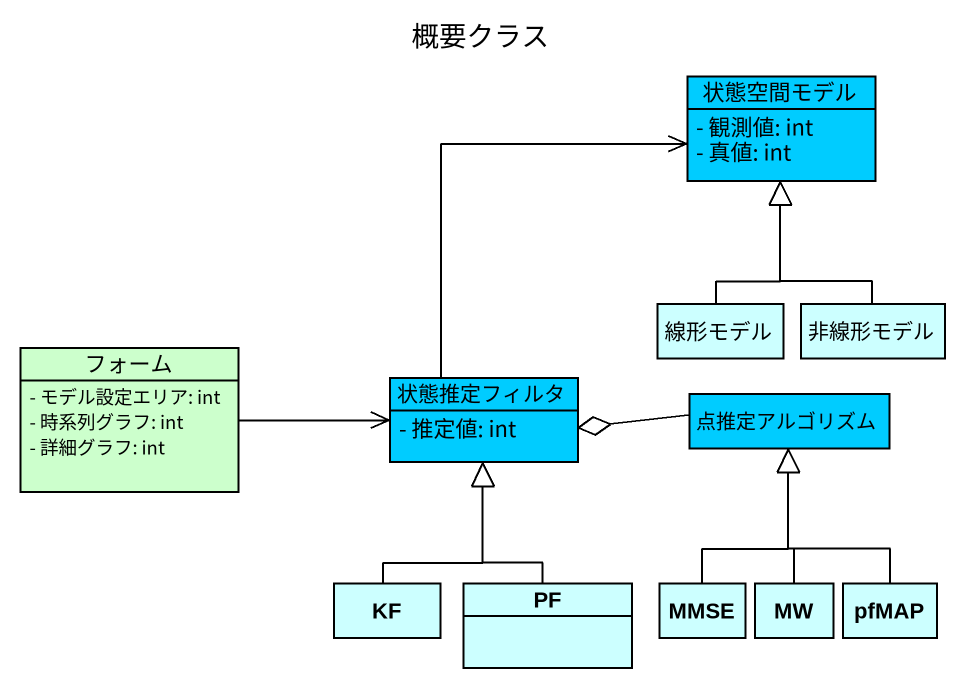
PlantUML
@startuml
title 概要クラス
hide circle
hide empty members
skinparam classAttributeIconSize 0
class 状態空間モデル #00CCFF {
  - 観測値: int
  - 真値: int
}
class 線形モデル #CCFFFF
class 非線形モデル #CCFFFF
class フォーム #CCFFCC {
  - モデル設定エリア: int
  - 時系列グラフ: int
  - 詳細グラフ: int
}
class 状態推定フィルタ #00CCFF {
  - 推定値: int
}
class 点推定アルゴリズム #00CCFF
class KF #CCFFFF
class PF #CCFFFF
class MMSE #CCFFFF
class MW #CCFFFF
class pfMAP #CCFFFF
線形モデル -up-|> 状態空間モデル
非線形モデル -up-|> 状態空間モデル
フォーム -right-> 状態推定フィルタ
状態推定フィルタ -up-> 状態空間モデル
点推定アルゴリズム -left-o 状態推定フィルタ
KF -up-|> 状態推定フィルタ
PF -up-|> 状態推定フィルタ
MMSE -up-|> 点推定アルゴリズム
MW -up-|> 点推定アルゴリズム
pfMAP -up-|> 点推定アルゴリズム
@enduml
